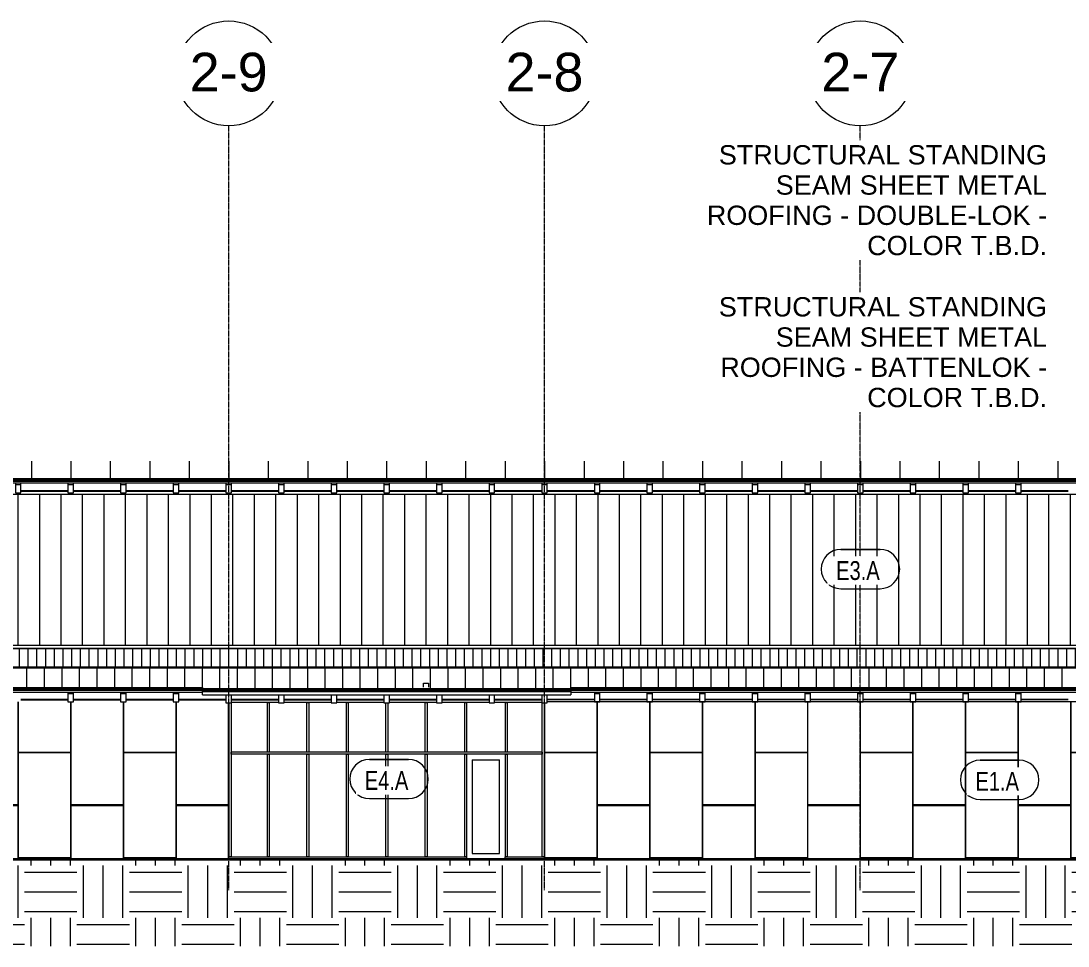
# Model space of a CAD drawing. Header units: inches. Extents: x 20207 to 40520, y -355 to 835.
# Drawn here: x 26826 to 27786, y -80 to 768 of the extents above; entities that cross this region are included whole.
import ezdxf

# ---------------------------------------------------------------- set-up
doc = ezdxf.new("R2010")
doc.units = ezdxf.units.IN
doc.header["$MEASUREMENT"] = 0
doc.linetypes.add('Grid Line 1_2_', pattern=[0.875, 0.5, -0.125, 0.125, -0.125])
for name, color, linetype, lineweight in [('A-ANNO-KEYN', 231, 'Continuous', 9), ('A-DOOR', 31, 'Continuous', 13), ('A-FLOR-LEVL', 51, 'Continuous', 9), ('A-GLAZ-CWMG', 51, 'Continuous', 13), ('A-ROOF', 132, 'Continuous', 13), ('A-ROOF-OTLN', 132, 'Continuous', 9), ('A-ROOF-PATT', 132, 'Continuous', 13), ('A-WALL', 113, 'Continuous', 13), ('A-WALL-IDEN', 211, 'Continuous', 9), ('A-WALL-PATT', 111, 'Continuous', 13), ('C-TOPO', 7, 'Continuous', 13), ('I-WALL', 2, 'Continuous', 13), ('S-BEAM', 12, 'Continuous', 13), ('S-GRID', 1, 'Continuous', 9), ('S-GRID-IDEN', 1, 'Continuous', 9)]:
    doc.layers.add(name, color=color, linetype=linetype, lineweight=lineweight)
doc.styles.add('Arial_1', font='arial.ttf', dxfattribs={"height": 35.407186})
doc.styles.add('Arial_2', font='arial.ttf', dxfattribs={"height": 17.703593})
doc.styles.add('Century Gothic', font='GOTHIC.TTF', dxfattribs={"width": 0.8, "height": 17.245342})

# ---------------------------------------------------------------- blocks, each defined once
blk = doc.blocks.new('Rectangular Mullion - Profile_Polycarbonate_Upper and left-1767982-Elevation - South')
at = {"layer": 'A-GLAZ-CWMG'}
for p, q in [((23807.08, 336.84), (23763.95, 336.84)), ((23855.33, 336.84), (23812.2, 336.84)), ((23903.58, 336.84), (23860.45, 336.84)), ((23951.83, 336.84), (23908.7, 336.84)), ((24000.08, 336.84), (23956.95, 336.84)), ((24048.33, 336.84), (24005.2, 336.84)), ((24096.58, 336.84), (24053.45, 336.84)), ((24144.83, 336.84), (24101.7, 336.84)), ((24193.08, 336.84), (24149.95, 336.84)), ((24241.33, 336.84), (24198.2, 336.84)), ((24289.58, 336.84), (24246.45, 336.84)), ((24337.83, 336.84), (24294.7, 336.84)), ((24386.08, 336.84), (24342.95, 336.84)), ((24434.33, 336.84), (24391.2, 336.84)), ((24482.58, 336.84), (24439.45, 336.84)), ((24530.83, 336.84), (24487.7, 336.84)), ((24579.08, 336.84), (24535.95, 336.84)), ((24627.33, 336.84), (24584.2, 336.84)), ((24675.58, 336.84), (24632.45, 336.84)), ((24723.83, 336.84), (24680.7, 336.84)), ((26278.39, 334.09), (22784.14, 334.09))]:
    blk.add_line(p, q, dxfattribs=at)
blk = doc.blocks.new('Rectangular Mullion - Profile_Polycarbonate_Lower-1767983-Elevation - South')
at = {"layer": 'A-GLAZ-CWMG'}
for p, q in [((22810.7, 196.09), (25684.08, 196.09)), ((22810.7, 193.34), (25684.08, 193.34))]:
    blk.add_line(p, q, dxfattribs=at)
blk = doc.blocks.new('Door_Single_Storefront - one-1371399-Elevation - South')
at = {"layer": 'A-DOOR'}
for p, q in [((24177.52, 91), (24177.52, 5)), ((24177.52, 91), (24202.7, 91)), ((24202.7, 5), (24202.7, 91)), ((24177.52, 5), (24202.7, 5))]:
    blk.add_line(p, q, dxfattribs=at)
blk = doc.blocks.new('Rectangular Mullion - Exterior 2_ x 4_5_-1307204-Elevation - South')
at = {"layer": 'A-GLAZ-CWMG'}
for p, q in [((24241.33, 145.5), (24208.7, 145.5)), ((24241.33, 143.5), (24208.7, 143.5))]:
    blk.add_line(p, q, dxfattribs=at)
blk = doc.blocks.new('Rectangular Mullion - Exterior 2_ x 4_5_-1307205-Elevation - South')
at = {"layer": 'A-GLAZ-CWMG'}
for p, q in [((24193.08, 145.5), (24171.52, 145.5)), ((24208.7, 145.5), (24198.2, 145.5)), ((24193.08, 143.5), (24171.52, 143.5)), ((24208.7, 143.5), (24198.2, 143.5))]:
    blk.add_line(p, q, dxfattribs=at)
blk = doc.blocks.new('Rectangular Mullion - Exterior 2_ x 4_5_-769201-Elevation - South')
at = {"layer": 'A-GLAZ-CWMG'}
for p, q in [((24144.83, 145.5), (24135.33, 145.5)), ((24171.52, 145.5), (24149.95, 145.5)), ((24144.83, 143.5), (24135.33, 143.5)), ((24171.52, 143.5), (24149.95, 143.5))]:
    blk.add_line(p, q, dxfattribs=at)
blk = doc.blocks.new('Rectangular Mullion - Exterior 2_ x 4_5_-1307206-Elevation - South')
at = {"layer": 'A-GLAZ-CWMG'}
for p, q in [((24207.7, 0), (24207.7, 2)), ((24207.7, 2), (24243.77, 2)), ((24243.77, 2), (24243.77, 0))]:
    blk.add_line(p, q, dxfattribs=at)
blk = doc.blocks.new('Rectangular Mullion - Exterior 2_ x 4_5_-1146644-Elevation - South')
at = {"layer": 'A-GLAZ-CWMG'}
for p, q in [((24135.33, 2), (24172.52, 2)), ((24172.52, 2), (24172.52, 0))]:
    blk.add_line(p, q, dxfattribs=at)
blk = doc.blocks.new('Rectangular Mullion - Exterior 2_ x 4_5_-769200-Elevation - South')
at = {"layer": 'A-GLAZ-CWMG'}
blk.add_line((24099.14, 2), (24135.33, 2), dxfattribs=at)
blk = doc.blocks.new('Rectangular Mullion - Exterior 2_ x 4_5_-1142339-Elevation - South')
at = {"layer": 'A-GLAZ-CWMG'}
for p, q in [((23954.52, 97), (23954.52, 2)), ((23956.52, 97), (23956.52, 2)), ((23956.52, 2), (23954.52, 2))]:
    blk.add_line(p, q, dxfattribs=at)
blk = doc.blocks.new('Rectangular Mullion - Exterior 2_ x 4_5_-1142340-Elevation - South')
at = {"layer": 'A-GLAZ-CWMG'}
for p, q in [((23954.52, 143.01), (23954.52, 97)), ((23956.52, 143.01), (23956.52, 97))]:
    blk.add_line(p, q, dxfattribs=at)
blk = doc.blocks.new('Rectangular Mullion - Exterior 2_ x 4_5_-1142341-Elevation - South')
at = {"layer": 'A-GLAZ-CWMG'}
for p, q in [((24241.77, 97), (24241.77, 143.01)), ((24243.77, 97), (24243.77, 143.01))]:
    blk.add_line(p, q, dxfattribs=at)
blk = doc.blocks.new('Rectangular Mullion - Exterior 2_ x 4_5_-1142342-Elevation - South')
at = {"layer": 'A-GLAZ-CWMG'}
for p, q in [((24241.77, 2), (24241.77, 97)), ((24243.77, 2), (24243.77, 97)), ((24243.77, 2), (24241.77, 2))]:
    blk.add_line(p, q, dxfattribs=at)
blk = doc.blocks.new('Rectangular Mullion - Exterior 2_ x 4_5_-1307207-Elevation - South')
at = {"layer": 'A-GLAZ-CWMG'}
for p, q in [((24241.77, 98), (24208.7, 98)), ((24241.77, 96), (24208.7, 96)), ((24241.77, 98), (24241.77, 96))]:
    blk.add_line(p, q, dxfattribs=at)
blk = doc.blocks.new('Rectangular Mullion - Exterior 2_ x 4_5_-1307208-Elevation - South')
at = {"layer": 'A-GLAZ-CWMG'}
for p, q in [((24208.7, 98), (24171.52, 98)), ((24208.7, 96), (24171.52, 96))]:
    blk.add_line(p, q, dxfattribs=at)
blk = doc.blocks.new('Rectangular Mullion - Exterior 2_ x 4_5_-769423-Elevation - South')
at = {"layer": 'A-GLAZ-CWMG'}
for p, q in [((24171.52, 98), (24135.33, 98)), ((24171.52, 96), (24135.33, 96))]:
    blk.add_line(p, q, dxfattribs=at)
blk = doc.blocks.new('Rectangular Mullion - Exterior 2_ x 4_5_-1115231-Elevation - South')
at = {"layer": 'A-GLAZ-CWMG'}
for p, q in [((24207.7, 96), (24209.7, 96)), ((24207.7, 96), (24207.7, 2)), ((24209.7, 96), (24209.7, 2)), ((24209.7, 2), (24207.7, 2))]:
    blk.add_line(p, q, dxfattribs=at)
blk = doc.blocks.new('Rectangular Mullion - Exterior 2_ x 4_5_-1142334-Elevation - South')
at = {"layer": 'A-GLAZ-CWMG'}
for p, q in [((24207.7, 143.5), (24209.7, 143.5)), ((24207.7, 143.5), (24207.7, 98)), ((24209.7, 143.5), (24209.7, 98)), ((24209.7, 98), (24207.7, 98))]:
    blk.add_line(p, q, dxfattribs=at)
blk = doc.blocks.new('Rectangular Mullion - Exterior 2_ x 4_5_-V21-Elevation - South')
at = {"layer": 'A-GLAZ-CWMG'}
for p, q in [((24135.33, 145.5), (24101.7, 145.5)), ((24135.33, 143.5), (24101.7, 143.5))]:
    blk.add_line(p, q, dxfattribs=at)
blk = doc.blocks.new('Rectangular Mullion - Exterior 2_ x 4_5_-V22-Elevation - South')
at = {"layer": 'A-GLAZ-CWMG'}
for p, q in [((24096.58, 145.5), (24062.95, 145.5)), ((24096.58, 143.5), (24062.95, 143.5))]:
    blk.add_line(p, q, dxfattribs=at)
blk = doc.blocks.new('Rectangular Mullion - Exterior 2_ x 4_5_-V23-Elevation - South')
at = {"layer": 'A-GLAZ-CWMG'}
for p, q in [((24098.14, 143.01), (24098.14, 98)), ((24100.14, 143.01), (24100.14, 98)), ((24100.14, 98), (24098.14, 98))]:
    blk.add_line(p, q, dxfattribs=at)
blk = doc.blocks.new('Rectangular Mullion - Exterior 2_ x 4_5_-V24-Elevation - South')
at = {"layer": 'A-GLAZ-CWMG'}
for p, q in [((24048.33, 145.5), (24026.77, 145.5)), ((24062.95, 145.5), (24053.45, 145.5)), ((24048.33, 143.5), (24026.77, 143.5)), ((24062.95, 143.5), (24053.45, 143.5))]:
    blk.add_line(p, q, dxfattribs=at)
blk = doc.blocks.new('Rectangular Mullion - Exterior 2_ x 4_5_-1136166-Elevation - South')
at = {"layer": 'A-GLAZ-CWMG'}
for p, q in [((23954.52, 0), (23954.52, 2)), ((23954.52, 2), (23990.58, 2))]:
    blk.add_line(p, q, dxfattribs=at)
blk = doc.blocks.new('Rectangular Mullion - Exterior 2_ x 4_5_-1136167-Elevation - South')
at = {"layer": 'A-GLAZ-CWMG'}
for p, q in [((23956.52, 96), (23956.52, 98)), ((23990.58, 98), (23956.52, 98)), ((23990.58, 96), (23956.52, 96))]:
    blk.add_line(p, q, dxfattribs=at)
blk = doc.blocks.new('Rectangular Mullion - Exterior 2_ x 4_5_-1136168-Elevation - South')
at = {"layer": 'A-GLAZ-CWMG'}
for p, q in [((23990.58, 145.5), (23956.95, 145.5)), ((23990.58, 143.5), (23956.95, 143.5))]:
    blk.add_line(p, q, dxfattribs=at)
blk = doc.blocks.new('Dimension Lumber - 5_5 x 7_5 Glulam-1730132-Elevation - South')
at = {"layer": 'S-BEAM'}
for p, q in [((22842.08, 152.74), (22842.08, 151.51)), ((22842.08, 151.51), (22842.08, 144.01)), ((22847.2, 151.51), (22842.08, 151.51)), ((22842.08, 144.01), (22847.2, 144.01)), ((22847.2, 151.51), (22847.2, 152.74)), ((22847.2, 144.01), (22847.2, 151.51))]:
    blk.add_line(p, q, dxfattribs=at)
blk = doc.blocks.new('Dimension Lumber - 5_5 x 7_5 Glulam-1730133-Elevation - South')
at = {"layer": 'S-BEAM'}
for p, q in [((23951.83, 150.47), (23951.83, 143.01)), ((23956.95, 143.01), (23956.95, 150.47)), ((23951.83, 143.01), (23956.95, 143.01))]:
    blk.add_line(p, q, dxfattribs=at)
blk = doc.blocks.new('Dimension Lumber - 5_5 x 7_5 Glulam-V27-Elevation - South')
at = {"layer": 'S-BEAM'}
for p, q in [((24241.33, 150.48), (24241.33, 143.01)), ((24246.45, 143.01), (24246.45, 150.47)), ((24241.33, 143.01), (24246.45, 143.01))]:
    blk.add_line(p, q, dxfattribs=at)
blk = doc.blocks.new('Dimension Lumber - 5_5 x 7_5 Glulam-1730092-Elevation - South')
at = {"layer": 'S-BEAM'}
for p, q in [((26267.83, 344.34), (26267.83, 342.98)), ((26272.95, 342.98), (26267.83, 342.98)), ((26267.83, 342.98), (26267.83, 335.49)), ((26272.95, 342.98), (26272.95, 344.34)), ((26272.95, 335.49), (26272.95, 342.98)), ((26267.83, 335.49), (26272.95, 335.49))]:
    blk.add_line(p, q, dxfattribs=at)
blk = doc.blocks.new('Girt_C - 8_D-1732029-Elevation - South')
at = {"layer": 'S-BEAM'}
for p, q in [((23763.95, 146.42), (23807.08, 146.42)), ((23807.08, 145.94), (23763.95, 145.94)), ((23812.2, 146.42), (23855.33, 146.42)), ((23855.33, 145.94), (23812.2, 145.94)), ((23860.45, 146.42), (23903.58, 146.42)), ((23903.58, 145.94), (23860.45, 145.94)), ((23908.7, 146.42), (23951.83, 146.42)), ((23951.83, 145.94), (23908.7, 145.94)), ((23956.95, 146.42), (24000.08, 146.42)), ((24000.08, 145.94), (23956.95, 145.94)), ((24005.2, 146.42), (24048.33, 146.42)), ((24048.33, 145.94), (24005.2, 145.94)), ((24053.45, 146.42), (24096.58, 146.42)), ((24096.58, 145.94), (24053.45, 145.94)), ((24101.7, 146.42), (24132.95, 146.42)), ((24132.95, 145.94), (24101.7, 145.94)), ((24137.7, 146.42), (24144.83, 146.42)), ((24144.83, 145.94), (24137.7, 145.94)), ((24149.95, 146.42), (24193.08, 146.42)), ((24193.08, 145.94), (24149.95, 145.94)), ((24198.2, 146.42), (24241.33, 146.42)), ((24241.33, 145.94), (24198.2, 145.94)), ((24246.45, 146.42), (24289.58, 146.42)), ((24289.58, 145.94), (24246.45, 145.94)), ((24294.7, 146.42), (24337.83, 146.42)), ((24337.83, 145.94), (24294.7, 145.94)), ((24342.95, 146.42), (24386.08, 146.42)), ((24386.08, 145.94), (24342.95, 145.94)), ((24391.2, 146.42), (24434.33, 146.42)), ((24434.33, 145.94), (24391.2, 145.94)), ((24439.45, 146.42), (24482.58, 146.42)), ((24482.58, 145.94), (24439.45, 145.94)), ((24487.7, 146.42), (24530.83, 146.42)), ((24530.83, 145.94), (24487.7, 145.94)), ((24535.95, 146.42), (24579.08, 146.42)), ((24579.08, 145.94), (24535.95, 145.94)), ((24584.2, 146.42), (24627.33, 146.42)), ((24627.33, 145.94), (24584.2, 145.94)), ((24632.45, 146.42), (24675.58, 146.42)), ((24675.58, 145.94), (24632.45, 145.94)), ((24680.7, 146.42), (24723.83, 146.42)), ((24723.83, 145.94), (24680.7, 145.94)), ((23954.27, 142.44), (23954.52, 142.44)), ((24243.77, 142.44), (24244.02, 142.44))]:
    blk.add_line(p, q, dxfattribs=at)
blk = doc.blocks.new('Roofs 1 - Roofs 1-1982971-Elevation - South')
at = {"layer": 'A-ROOF'}
for p, q in [((22778.14, 156.37), (22778.14, 157.08)), ((22778.14, 157.08), (23930.39, 157.08)), ((22778.14, 155.66), (22778.14, 156.37)), ((23930.39, 156.37), (22778.14, 156.37)), ((23930.39, 155.66), (22778.14, 155.66)), ((23930.39, 157.08), (23930.39, 156.37))]:
    blk.add_line(p, q, dxfattribs=at)
blk = doc.blocks.new('Roofs 2 - Roofs 1-1983237-Elevation - South')
at = {"layer": 'A-ROOF'}
for p, q in [((23930.39, 155.59), (23930.39, 156.3)), ((23930.39, 156.3), (24267.89, 156.3)), ((23930.39, 154.88), (23930.39, 155.59)), ((24267.89, 155.59), (23930.39, 155.59)), ((24267.89, 154.88), (23930.39, 154.88)), ((24267.89, 156.3), (24267.89, 155.59)), ((24267.89, 155.59), (24267.89, 154.88))]:
    blk.add_line(p, q, dxfattribs=at)
blk = doc.blocks.new('Roofs 3 - Roofs 1-1983438-Elevation - South')
at = {"layer": 'A-ROOF'}
for p, q in [((24268.14, 156.37), (24268.14, 157.08)), ((24268.14, 157.08), (25956.64, 157.08)), ((24268.14, 155.66), (24268.14, 156.37)), ((25956.64, 156.37), (24268.14, 156.37)), ((25956.64, 155.66), (24268.14, 155.66))]:
    blk.add_line(p, q, dxfattribs=at)
blk = doc.blocks.new('Roofs 7 - Roofs 1-1987978-Elevation - South')
at = {"layer": 'A-ROOF'}
for p, q in [((22778.14, 348.67), (26284.7, 348.67)), ((26284.7, 347.96), (22778.14, 347.96)), ((26284.7, 347.26), (22778.14, 347.26))]:
    blk.add_line(p, q, dxfattribs=at)
blk = doc.blocks.new('Grid - Grid Head - Circle-14747-Elevation - South')
at = {"layer": 'S-GRID-IDEN'}
blk.add_circle((23085.89, 719.89), 48, dxfattribs=at)
blk = doc.blocks.new('Wall Tag - 1_4_-1369832-Elevation - South')
at = {"layer": 'A-WALL-IDEN', "color": 153}
for p, q in [((24643.13, 90.59), (24679.13, 90.59)), ((24679.13, 90.59), (24643.13, 90.59)), ((24643.13, 54.59), (24679.13, 54.59)), ((24643.13, 54.59), (24679.13, 54.59))]:
    blk.add_line(p, q, dxfattribs=at)
for centre, start, end in [((24643.13, 72.59), 90, 270), ((24643.13, 72.59), 90, 270), ((24679.13, 72.59), 270, 90), ((24679.13, 72.59), 270, 90)]:
    blk.add_arc(centre, 18, start, end, dxfattribs=at)

msp = doc.modelspace()

# ---------------------------------------------------------------- hatches: boundary and pattern name
at = {"layer": 'A-ROOF-PATT', "lineweight": 9}
h = msp.add_hatch(dxfattribs=at)
h.set_pattern_fill('FP_15', color=8, style=0, pattern_type=2)
h.set_pattern_definition([(90, (3060.47, 1279.445), (-36.188, 2e-15), [])])
h.paths.add_polyline_path([(25839.84, 346.34), (29346.6, 346.34), (29346.6, 347.26), (25840.35, 347.26), (25840.35, 348.67), (29346.6, 348.67), (29346.6, 364.69), (25839.84, 364.69), (25839.84, 347.96)], flags=0)
h = msp.add_hatch(dxfattribs=at)
h.set_pattern_fill('FP_14', color=8, style=0, pattern_type=2)
h.set_pattern_definition([(90, (3062.504, 1105.644), (-16.082, 1e-15), [])])
h.paths.add_polyline_path([(27171.44, 154.27), (27330.1, 154.27), (27330.1, 154.75), (29019.1, 154.75), (29019.1, 154.27), (29356.6, 154.27), (29356.6, 154.88), (29019.22, 154.88), (29019.22, 156.3), (29356.6, 156.3), (29356.6, 157.35), (29334.85, 157.35), (29334.85, 158.5), (28746.28, 158.5), (28746.28, 175.22), (25873.35, 175.22), (25873.35, 157.37), (25840.35, 157.37), (25840.35, 157.08), (26992.6, 157.08), (26992.6, 156.3), (27330.1, 156.3), (27330.1, 154.88), (26992.6, 154.88), (26992.6, 155.66), (25840.35, 155.66), (25840.35, 154.75), (26992.6, 154.75), (26992.6, 154.27), (27162.67, 154.27)], flags=0)
h.paths.add_polyline_path([(29018.85, 155.66), (27330.35, 155.66), (27330.35, 157.08), (29018.85, 157.08), (29018.85, 156.3)], flags=0)
h.paths.add_polyline_path([(27199.91, 157.5), (27195.16, 157.5), (27195.16, 161), (27199.91, 161)], flags=0)
at = {"layer": 'A-WALL-PATT', "lineweight": 9}
h = msp.add_hatch(dxfattribs=at)
h.set_pattern_fill('FP_19', color=8, style=0, pattern_type=2)
h.set_pattern_definition([(90, (29343.345, 0), (-19.685, 1e-15), [])])
h.paths.add_polyline_path([(25872.91, 196.09), (28746.28, 196.09), (28746.28, 239.46), (28744.78, 239.5), (28745.28, 240), (28745.35, 243.5), (29332.1, 243.5), (29332.16, 248.36), (29340.6, 248.36), (29340.6, 334.09), (25846.35, 334.09), (25846.35, 243.5), (25873.91, 243.5), (25873.91, 240), (25874.36, 239.46), (25872.91, 239.46), (25872.91, 232.77)], flags=0)
h = msp.add_hatch(dxfattribs=at)
h.set_pattern_fill('FP_25', color=8, style=0, pattern_type=2)
h.set_pattern_definition([(90, (29336.836, 0), (-8, 5e-16), [])])
h.paths.add_polyline_path([(28746.28, 176), (28746.28, 192.49), (25872.91, 192.49), (25872.91, 176), (28724.3, 176)], flags=0)
h = msp.add_hatch(dxfattribs=at)
h.set_pattern_fill('FP_17', color=8, style=0, pattern_type=2)
h.set_pattern_definition([(0, (26437.72, 1.12), (-193, 193), [48, -145]), (90, (26437.72, 1.12), (-193, 1e-14), [96, -97]), (180, (26485.72, 97.12), (-193, 193), [48, -145]), (90, (26485.72, 1.12), (-193, 1e-14), [96, -97]), (180, (26485.72, 97.62), (-193, 193), [48, -145]), (90, (26485.72, 97.62), (-193, 1e-14), [96, -97]), (0, (26437.72, 193.62), (-193, 193), [48, -145]), (90, (26437.72, 97.62), (-193, 1e-14), [96, -97]), (0, (26485.97, 48.88), (-193, 193), [48, -145]), (90, (26485.97, 0.75), (-193, 1e-14), [48.125, -144.875]), (90, (26533.97, 0.75), (-193, 1e-14), [48.125, -144.875]), (0, (26485.97, 145.38), (-193, 193), [48, -145]), (90, (26485.97, 49.38), (-193, 1e-14), [96, -97]), (180, (26533.97, 49.38), (-193, 193), [48, -145]), (90, (26533.97, 49.38), (-193, 1e-14), [96, -97]), (90, (26485.97, 145.88), (-193, 1e-14), [48, -145]), (180, (26533.97, 145.88), (-193, 193), [48, -145]), (90, (26533.97, 145.88), (-193, 1e-14), [48, -145]), (0, (26534.22, 1.12), (-193, 193), [48, -145]), (90, (26534.22, 1.12), (-193, 1e-14), [96, -97]), (180, (26582.22, 97.12), (-193, 193), [48, -145]), (90, (26582.22, 1.12), (-193, 1e-14), [96, -97]), (180, (26582.22, 97.62), (-193, 193), [48, -145]), (90, (26582.22, 97.62), (-193, 1e-14), [96, -97]), (0, (26534.22, 193.62), (-193, 193), [48, -145]), (90, (26534.22, 97.62), (-193, 1e-14), [96, -97]), (0, (26582.47, 48.88), (-193, 193), [48, -145]), (90, (26582.47, 0.75), (-193, 1e-14), [48.125, -144.875]), (90, (26630.47, 0.75), (-193, 1e-14), [48.125, -144.875]), (0, (26582.47, 145.38), (-193, 193), [48, -145]), (90, (26582.47, 49.38), (-193, 1e-14), [96, -97]), (180, (26630.47, 49.38), (-193, 193), [48, -145]), (90, (26630.47, 49.38), (-193, 1e-14), [96, -97]), (90, (26582.47, 145.88), (-193, 1e-14), [48, -145]), (180, (26630.47, 145.88), (-193, 193), [48, -145]), (90, (26630.47, 145.88), (-193, 1e-14), [48, -145])])
h.paths.add_polyline_path([(26437.72, 0), (27016.47, 0), (27016.47, 143.01), (27014.03, 143.01), (27014.03, 145.5), (26970.91, 145.5), (26970.91, 144.01), (26965.78, 144.01), (26965.78, 145.5), (26922.66, 145.5), (26922.66, 144.01), (26917.53, 144.01), (26917.53, 145.5), (26874.41, 145.5), (26874.41, 144.01), (26869.28, 144.01), (26869.28, 145.5), (26826.16, 145.5), (26826.16, 144.01), (26821.03, 144.01), (26821.03, 145.5), (26777.91, 145.5), (26777.91, 144.01), (26772.78, 144.01), (26772.78, 145.5), (26729.66, 145.5), (26729.66, 144.01), (26724.53, 144.01), (26724.53, 145.5), (26681.41, 145.5), (26681.41, 144.01), (26676.28, 144.01), (26676.28, 145.5), (26633.16, 145.5), (26633.16, 144.01), (26628.03, 144.01), (26628.03, 145.5), (26584.91, 145.5), (26584.91, 144.01), (26579.78, 144.01), (26579.78, 145.5), (26536.66, 145.5), (26536.66, 144.01), (26531.53, 144.01), (26531.53, 145.5), (26488.41, 145.5), (26488.41, 144.01), (26483.28, 144.01), (26483.28, 145.5), (26440.16, 145.5), (26440.16, 144.01), (26437.72, 144.01), (26437.72, 76.53)], flags=0)
h = msp.add_hatch(dxfattribs=at)
h.set_pattern_fill('FP_18', color=8, style=0, pattern_type=2)
h.set_pattern_definition([(0, (27306.22, 1.12), (-193, 193), [48, -145]), (90, (27306.22, 1.12), (-193, 1e-14), [96, -97]), (180, (27354.22, 97.12), (-193, 193), [48, -145]), (90, (27354.22, 1.12), (-193, 1e-14), [96, -97]), (180, (27354.22, 97.62), (-193, 193), [48, -145]), (90, (27354.22, 97.62), (-193, 1e-14), [96, -97]), (0, (27306.22, 193.62), (-193, 193), [48, -145]), (90, (27306.22, 97.62), (-193, 1e-14), [96, -97]), (0, (27354.47, 48.88), (-193, 193), [48, -145]), (90, (27354.47, 0.75), (-193, 1e-14), [48.125, -144.875]), (90, (27402.47, 0.75), (-193, 1e-14), [48.125, -144.875]), (0, (27354.47, 145.38), (-193, 193), [48, -145]), (90, (27354.47, 49.38), (-193, 1e-14), [96, -97]), (180, (27402.47, 49.38), (-193, 193), [48, -145]), (90, (27402.47, 49.38), (-193, 1e-14), [96, -97]), (90, (27354.47, 145.88), (-193, 1e-14), [48, -145]), (180, (27402.47, 145.88), (-193, 193), [48, -145]), (90, (27402.47, 145.88), (-193, 1e-14), [48, -145]), (0, (27402.72, 1.12), (-193, 193), [48, -145]), (90, (27402.72, 1.12), (-193, 1e-14), [96, -97]), (180, (27450.72, 97.12), (-193, 193), [48, -145]), (90, (27450.72, 1.12), (-193, 1e-14), [96, -97]), (180, (27450.72, 97.62), (-193, 193), [48, -145]), (90, (27450.72, 97.62), (-193, 1e-14), [96, -97]), (0, (27402.72, 193.62), (-193, 193), [48, -145]), (90, (27402.72, 97.62), (-193, 1e-14), [96, -97]), (0, (27450.97, 48.88), (-193, 193), [48, -145]), (90, (27450.97, 0.75), (-193, 1e-14), [48.125, -144.875]), (90, (27498.97, 0.75), (-193, 1e-14), [48.125, -144.875]), (0, (27450.97, 145.38), (-193, 193), [48, -145]), (90, (27450.97, 49.38), (-193, 1e-14), [96, -97]), (180, (27498.97, 49.38), (-193, 193), [48, -145]), (90, (27498.97, 49.38), (-193, 1e-14), [96, -97]), (90, (27450.97, 145.88), (-193, 1e-14), [48, -145]), (180, (27498.97, 145.88), (-193, 193), [48, -145]), (90, (27498.97, 145.88), (-193, 1e-14), [48, -145])])
h.paths.add_polyline_path([(27460.96, 0), (28136.03, 0), (28136.03, 144), (27308.66, 144), (27308.66, 143.01), (27306.22, 143.01), (27306.22, 0)], flags=0)
at = {"layer": 'C-TOPO', "lineweight": 9}
h = msp.add_hatch(dxfattribs=at)
h.set_pattern_fill('FP_11', color=8, style=0, pattern_type=2)
h.set_pattern_definition([(0, (27645.49, 0), (48, 48), [48, -48]), (0, (27645.49, 18), (48, 48), [48, -48]), (0, (27645.49, 36), (48, 48), [48, -48]), (90, (27651.49, 42), (-48, 48), [48, -48]), (90, (27669.49, 42), (-48, 48), [48, -48]), (90, (27687.49, 42), (-48, 48), [48, -48])])
h.paths.add_polyline_path([(29285.78, -79.71), (29347.1, -79.71), (29347.1, 0), (26665.5, 0), (26665.5, -79.71), (29224.99, -79.71)], flags=0)

# ---------------------------------------------------------------- linework, layer by layer
at = {"layer": 'A-FLOR-LEVL', "linetype": 'Grid Line 1_2_'}
msp.add_line((25041.38, 0), (30382.74, 0), dxfattribs=at)
at = {"layer": 'A-ROOF'}
for p, q in [((25839.84, 346.34), (29346.6, 346.34)), ((29346.6, 344.34), (25839.84, 344.34)), ((25873.35, 175.22), (28746.28, 175.22)), ((25840.35, 154.75), (26992.6, 154.75)), ((26992.6, 154.75), (26992.6, 154.26)), ((27330.1, 154.26), (27330.1, 154.75)), ((27330.1, 154.75), (29019.1, 154.75)), ((26992.6, 152.74), (25840.35, 152.74)), ((29019.1, 152.74), (27330.1, 152.74))]:
    msp.add_line(p, q, dxfattribs=at)
at = {"layer": 'A-ROOF-OTLN'}
for p, q in [((27330.1, 154.27), (26992.6, 154.27)), ((26992.6, 153.66), (26992.6, 154.26)), ((26992.6, 153.66), (27330.1, 153.66)), ((26992.6, 150.47), (26992.6, 153.66)), ((27330.1, 154.26), (27330.1, 153.66)), ((27330.1, 153.66), (27330.1, 150.47)), ((26992.6, 150.47), (27330.1, 150.47))]:
    msp.add_line(p, q, dxfattribs=at)
at = {"layer": 'A-WALL'}
for p, q in [((28746.28, 192.49), (25872.91, 192.49)), ((25872.91, 176), (28746.28, 176)), ((26869.28, 145.5), (26826.16, 145.5)), ((26917.53, 145.5), (26874.41, 145.5)), ((26965.78, 145.5), (26922.66, 145.5)), ((27014.03, 145.5), (26970.91, 145.5)), ((28136.03, 144), (27308.66, 144)), ((27016.47, 0), (27016.47, 143.01)), ((27306.22, 143.01), (27306.22, 0))]:
    msp.add_line(p, q, dxfattribs=at)
at = {"layer": 'C-TOPO', "lineweight": 35}
for p, q in [((26763.82, 0), (26917.56, 0)), ((26917.56, 0), (27092.84, 0)), ((27092.84, 0), (28112.52, 0))]:
    msp.add_line(p, q, dxfattribs=at)
at = {"layer": 'C-TOPO'}
for p, q in [((26763.82, 0), (26917.56, 0)), ((26917.56, 0), (27092.83, 0)), ((27092.83, 0), (28112.54, 0))]:
    msp.add_line(p, q, dxfattribs=at)
at = {"layer": 'I-WALL'}
for p, q in [((26826.16, 337.62), (26869.28, 337.62)), ((26874.41, 337.62), (26917.53, 337.62)), ((26922.66, 337.62), (26965.78, 337.62)), ((26970.91, 337.62), (27014.03, 337.62)), ((27019.16, 337.62), (27062.28, 337.62)), ((27067.41, 337.62), (27110.53, 337.62)), ((27115.66, 337.62), (27158.78, 337.62)), ((27163.91, 337.62), (27207.03, 337.62)), ((27212.16, 337.62), (27255.28, 337.62)), ((27260.41, 337.62), (27303.53, 337.62)), ((27308.66, 337.62), (27351.78, 337.62)), ((27356.91, 337.62), (27400.03, 337.62)), ((27405.16, 337.62), (27448.28, 337.62)), ((27453.41, 337.62), (27496.53, 337.62)), ((27501.66, 337.62), (27544.78, 337.62)), ((27549.91, 337.62), (27593.03, 337.62)), ((27598.16, 337.62), (27641.28, 337.62)), ((27646.41, 337.62), (27689.53, 337.62)), ((27694.66, 337.62), (27737.78, 337.62)), ((27742.91, 337.62), (27786.03, 337.62)), ((27195.16, 157.5), (27195.16, 161)), ((27195.16, 161), (27199.91, 161)), ((27199.91, 161), (27199.91, 157.5)), ((26826.16, 146.5), (26869.28, 146.5)), ((26874.41, 146.5), (26917.53, 146.5)), ((26922.66, 146.5), (26965.78, 146.5)), ((26970.91, 146.5), (27014.03, 146.5)), ((27019.16, 146.5), (27062.28, 146.5)), ((27067.41, 146.5), (27110.53, 146.5)), ((27115.66, 146.5), (27158.78, 146.5)), ((27163.91, 146.5), (27207.03, 146.5)), ((27195.16, 145.5), (27195.16, 146.5)), ((27199.91, 146.5), (27199.91, 145.5)), ((27212.16, 146.5), (27255.28, 146.5)), ((27260.41, 146.5), (27303.53, 146.5)), ((27308.66, 146.5), (27351.78, 146.5)), ((27356.91, 146.5), (27400.03, 146.5)), ((27405.16, 146.5), (27448.28, 146.5)), ((27453.41, 146.5), (27496.53, 146.5)), ((27501.66, 146.5), (27544.78, 146.5)), ((27549.91, 146.5), (27593.03, 146.5)), ((27598.16, 146.5), (27641.28, 146.5)), ((27646.41, 146.5), (27689.53, 146.5)), ((27694.66, 146.5), (27737.78, 146.5)), ((27742.91, 146.5), (27786.03, 146.5))]:
    msp.add_line(p, q, dxfattribs=at)
at = {"layer": 'S-GRID', "linetype": 'Grid Line 1_2_'}
for p, q in [((27016.6, -28.56), (27016.6, 671.89)), ((27016.6, -28.56), (27016.6, 671.89)), ((27306.1, -28.56), (27306.1, 671.89)), ((27306.1, -28.56), (27306.1, 671.89)), ((27595.6, -28.56), (27595.6, 671.89)), ((27595.6, -28.56), (27595.6, 671.89))]:
    msp.add_line(p, q, dxfattribs=at)

# ---------------------------------------------------------------- block references
at = {"layer": 'A-DOOR'}
msp.add_blockref('Door_Single_Storefront - one-1371399-Elevation - South', (3062.21, 0), dxfattribs=at)
at = {"layer": 'A-GLAZ-CWMG'}
for name, p in [('Rectangular Mullion - Profile_Polycarbonate_Upper and left-1767982-Elevation - South', (3062.21, 0)), ('Rectangular Mullion - Profile_Polycarbonate_Lower-1767983-Elevation - South', (3062.21, 0)), ('Rectangular Mullion - Exterior 2_ x 4_5_-1136168-Elevation - South', (3062.21, 0)), ('Rectangular Mullion - Exterior 2_ x 4_5_-769201-Elevation - South', (2917.46, 0)), ('Rectangular Mullion - Exterior 2_ x 4_5_-V24-Elevation - South', (3062.21, 0)), ('Rectangular Mullion - Exterior 2_ x 4_5_-V22-Elevation - South', (3062.21, 0)), ('Rectangular Mullion - Exterior 2_ x 4_5_-V21-Elevation - South', (3062.21, 0)), ('Rectangular Mullion - Exterior 2_ x 4_5_-769201-Elevation - South', (3062.21, 0)), ('Rectangular Mullion - Exterior 2_ x 4_5_-1307205-Elevation - South', (3062.21, 0)), ('Rectangular Mullion - Exterior 2_ x 4_5_-1307204-Elevation - South', (3062.21, 0)), ('Rectangular Mullion - Exterior 2_ x 4_5_-1142340-Elevation - South', (3062.21, 0)), ('Rectangular Mullion - Exterior 2_ x 4_5_-1142334-Elevation - South', (2844.08, 0)), ('Rectangular Mullion - Exterior 2_ x 4_5_-1142334-Elevation - South', (2880.27, 0)), ('Rectangular Mullion - Exterior 2_ x 4_5_-1142334-Elevation - South', (2916.46, 0)), ('Rectangular Mullion - Exterior 2_ x 4_5_-V23-Elevation - South', (3062.21, 0)), ('Rectangular Mullion - Exterior 2_ x 4_5_-1142334-Elevation - South', (2988.83, 0)), ('Rectangular Mullion - Exterior 2_ x 4_5_-1142334-Elevation - South', (3025.02, 0)), ('Rectangular Mullion - Exterior 2_ x 4_5_-1142334-Elevation - South', (3062.21, 0)), ('Rectangular Mullion - Exterior 2_ x 4_5_-1142341-Elevation - South', (3062.21, 0)), ('Rectangular Mullion - Exterior 2_ x 4_5_-1142339-Elevation - South', (3062.21, 0)), ('Rectangular Mullion - Exterior 2_ x 4_5_-1136167-Elevation - South', (3062.21, 0)), ('Rectangular Mullion - Exterior 2_ x 4_5_-1115231-Elevation - South', (2844.08, 0)), ('Rectangular Mullion - Exterior 2_ x 4_5_-769423-Elevation - South', (2917.46, 0)), ('Rectangular Mullion - Exterior 2_ x 4_5_-1115231-Elevation - South', (2880.27, 0)), ('Rectangular Mullion - Exterior 2_ x 4_5_-769423-Elevation - South', (2953.64, 0)), ('Rectangular Mullion - Exterior 2_ x 4_5_-1115231-Elevation - South', (2916.46, 0)), ('Rectangular Mullion - Exterior 2_ x 4_5_-769423-Elevation - South', (2989.83, 0)), ('Rectangular Mullion - Exterior 2_ x 4_5_-1115231-Elevation - South', (2952.64, 0)), ('Rectangular Mullion - Exterior 2_ x 4_5_-769423-Elevation - South', (3026.02, 0)), ('Rectangular Mullion - Exterior 2_ x 4_5_-1115231-Elevation - South', (2988.83, 0)), ('Rectangular Mullion - Exterior 2_ x 4_5_-769423-Elevation - South', (3062.21, 0)), ('Rectangular Mullion - Exterior 2_ x 4_5_-1115231-Elevation - South', (3025.02, 0)), ('Rectangular Mullion - Exterior 2_ x 4_5_-1307208-Elevation - South', (3062.21, 0)), ('Rectangular Mullion - Exterior 2_ x 4_5_-1115231-Elevation - South', (3062.21, 0)), ('Rectangular Mullion - Exterior 2_ x 4_5_-1307207-Elevation - South', (3062.21, 0)), ('Rectangular Mullion - Exterior 2_ x 4_5_-1142342-Elevation - South', (3062.21, 0)), ('Rectangular Mullion - Exterior 2_ x 4_5_-1136166-Elevation - South', (3062.21, 0)), ('Rectangular Mullion - Exterior 2_ x 4_5_-769200-Elevation - South', (2953.64, 0)), ('Rectangular Mullion - Exterior 2_ x 4_5_-769200-Elevation - South', (2989.83, 0)), ('Rectangular Mullion - Exterior 2_ x 4_5_-769200-Elevation - South', (3026.02, 0)), ('Rectangular Mullion - Exterior 2_ x 4_5_-769200-Elevation - South', (3062.21, 0)), ('Rectangular Mullion - Exterior 2_ x 4_5_-1146644-Elevation - South', (3062.21, 0)), ('Rectangular Mullion - Exterior 2_ x 4_5_-1307206-Elevation - South', (3062.21, 0))]:
    msp.add_blockref(name, p, dxfattribs=at)
at = {"layer": 'A-ROOF'}
for name in ['Roofs 7 - Roofs 1-1987978-Elevation - South', 'Roofs 1 - Roofs 1-1982971-Elevation - South', 'Roofs 2 - Roofs 1-1983237-Elevation - South', 'Roofs 3 - Roofs 1-1983438-Elevation - South']:
    msp.add_blockref(name, (3062.21, 0), dxfattribs=at)
at = {"layer": 'A-WALL-IDEN', "color": 153}
for p in [(2934.55, 193.09), (2502.42, 0.75), (3062.21, 0)]:
    msp.add_blockref('Wall Tag - 1_4_-1369832-Elevation - South', p, dxfattribs=at)
at = {"layer": 'S-BEAM'}
for name, p in [('Dimension Lumber - 5_5 x 7_5 Glulam-1730092-Elevation - South', (553.21, 0)), ('Dimension Lumber - 5_5 x 7_5 Glulam-1730092-Elevation - South', (601.46, 0)), ('Dimension Lumber - 5_5 x 7_5 Glulam-1730092-Elevation - South', (649.71, 0)), ('Dimension Lumber - 5_5 x 7_5 Glulam-1730092-Elevation - South', (697.96, 0)), ('Dimension Lumber - 5_5 x 7_5 Glulam-1730092-Elevation - South', (746.21, 0)), ('Dimension Lumber - 5_5 x 7_5 Glulam-1730092-Elevation - South', (794.46, 0)), ('Dimension Lumber - 5_5 x 7_5 Glulam-1730092-Elevation - South', (842.71, 0)), ('Dimension Lumber - 5_5 x 7_5 Glulam-1730092-Elevation - South', (890.96, 0)), ('Dimension Lumber - 5_5 x 7_5 Glulam-1730092-Elevation - South', (939.21, 0)), ('Dimension Lumber - 5_5 x 7_5 Glulam-1730092-Elevation - South', (987.46, 0)), ('Dimension Lumber - 5_5 x 7_5 Glulam-1730092-Elevation - South', (1035.71, 0)), ('Dimension Lumber - 5_5 x 7_5 Glulam-1730092-Elevation - South', (1083.96, 0)), ('Dimension Lumber - 5_5 x 7_5 Glulam-1730092-Elevation - South', (1132.21, 0)), ('Dimension Lumber - 5_5 x 7_5 Glulam-1730092-Elevation - South', (1180.46, 0)), ('Dimension Lumber - 5_5 x 7_5 Glulam-1730092-Elevation - South', (1228.71, 0)), ('Dimension Lumber - 5_5 x 7_5 Glulam-1730092-Elevation - South', (1276.96, 0)), ('Dimension Lumber - 5_5 x 7_5 Glulam-1730092-Elevation - South', (1325.21, 0)), ('Dimension Lumber - 5_5 x 7_5 Glulam-1730092-Elevation - South', (1373.46, 0)), ('Dimension Lumber - 5_5 x 7_5 Glulam-1730092-Elevation - South', (1421.71, 0)), ('Dimension Lumber - 5_5 x 7_5 Glulam-1730092-Elevation - South', (1469.96, 0)), ('Girt_C - 8_D-1732029-Elevation - South', (3062.21, 0)), ('Dimension Lumber - 5_5 x 7_5 Glulam-1730132-Elevation - South', (4027.21, 0)), ('Dimension Lumber - 5_5 x 7_5 Glulam-1730132-Elevation - South', (4075.46, 0)), ('Dimension Lumber - 5_5 x 7_5 Glulam-1730132-Elevation - South', (4123.71, 0)), ('Dimension Lumber - 5_5 x 7_5 Glulam-1730133-Elevation - South', (3062.21, 0)), ('Dimension Lumber - 5_5 x 7_5 Glulam-1730133-Elevation - South', (3110.46, 0)), ('Dimension Lumber - 5_5 x 7_5 Glulam-1730133-Elevation - South', (3158.71, 0)), ('Dimension Lumber - 5_5 x 7_5 Glulam-1730133-Elevation - South', (3206.96, 0)), ('Dimension Lumber - 5_5 x 7_5 Glulam-1730133-Elevation - South', (3255.21, 0)), ('Dimension Lumber - 5_5 x 7_5 Glulam-1730133-Elevation - South', (3303.46, 0)), ('Dimension Lumber - 5_5 x 7_5 Glulam-V27-Elevation - South', (3062.21, 0)), ('Dimension Lumber - 5_5 x 7_5 Glulam-1730132-Elevation - South', (4509.71, 0)), ('Dimension Lumber - 5_5 x 7_5 Glulam-1730132-Elevation - South', (4557.96, 0)), ('Dimension Lumber - 5_5 x 7_5 Glulam-1730132-Elevation - South', (4606.21, 0)), ('Dimension Lumber - 5_5 x 7_5 Glulam-1730132-Elevation - South', (4654.46, 0)), ('Dimension Lumber - 5_5 x 7_5 Glulam-1730132-Elevation - South', (4702.71, 0)), ('Dimension Lumber - 5_5 x 7_5 Glulam-1730132-Elevation - South', (4750.96, 0)), ('Dimension Lumber - 5_5 x 7_5 Glulam-1730132-Elevation - South', (4799.21, 0)), ('Dimension Lumber - 5_5 x 7_5 Glulam-1730132-Elevation - South', (4847.46, 0)), ('Dimension Lumber - 5_5 x 7_5 Glulam-1730132-Elevation - South', (4895.71, 0))]:
    msp.add_blockref(name, p, dxfattribs=at)
at = {"layer": 'S-GRID-IDEN'}
for p in [(3930.71, 0), (4220.21, 0), (4509.71, 0)]:
    msp.add_blockref('Grid - Grid Head - Circle-14747-Elevation - South', p, dxfattribs=at)

# ---------------------------------------------------------------- next in the draw order: texts
at = {"layer": 'A-ANNO-KEYN', "char_height": 17.7036, "attachment_point": 3, "line_spacing_factor": 0.938532, "style": 'Arial_2', "bg_fill": 3, "box_fill_scale": 1.25, "bg_fill_color": 0, "bg_fill_transparency": 0}
for s, insert, width in [('STRUCTURAL STANDING\\PSEAM SHEET METAL\\PROOFING - DOUBLE-LOK -\\PCOLOR T.B.D.', (27766.78, 654.1), 370.872), ('STRUCTURAL STANDING\\PSEAM SHEET METAL\\PROOFING - BATTENLOK -\\PCOLOR T.B.D.', (27766.78, 514.83), 357.48)]:
    msp.add_mtext(s, dxfattribs=dict(at, insert=insert, width=width))
at = {"layer": 'A-WALL-IDEN', "char_height": 17.245, "width": 47.52, "attachment_point": 2, "line_spacing_factor": 0.984117, "style": 'Century Gothic', "bg_fill": 3, "box_fill_scale": 1.25, "bg_fill_color": 0, "bg_fill_transparency": 0}
for s, insert in [('E3.A', (27593.41, 272.96)), ('E4.A', (27161.29, 80.62)), ('E1.A', (27721.07, 79.87))]:
    msp.add_mtext(s, dxfattribs=dict(at, insert=insert))
at = {"layer": 'S-GRID-IDEN', "char_height": 35.407, "width": 85.104, "attachment_point": 2, "line_spacing_factor": 0.938532, "style": 'Arial_1', "bg_fill": 3, "box_fill_scale": 1.25, "bg_fill_color": 0, "bg_fill_transparency": 0}
for s, insert in [('1-9', (27016.59, 738.77)), ('1-8', (27306.09, 738.77)), ('1-7', (27595.59, 738.77))]:
    msp.add_mtext(s, dxfattribs=dict(at, insert=insert))

# ---------------------------------------------------------------- next in the draw order: block references
at = {"layer": 'S-GRID-IDEN'}
for p in [(3930.71, 0), (4220.21, 0), (4509.71, 0)]:
    msp.add_blockref('Grid - Grid Head - Circle-14747-Elevation - South', p, dxfattribs=at)

# ---------------------------------------------------------------- next in the draw order: texts
at = {"layer": 'S-GRID-IDEN', "char_height": 35.407, "width": 85.104, "attachment_point": 2, "line_spacing_factor": 0.938532, "style": 'Arial_1', "bg_fill": 3, "box_fill_scale": 1.25, "bg_fill_color": 0, "bg_fill_transparency": 0}
for s, insert in [('2-9', (27016.59, 738.77)), ('2-8', (27306.09, 738.77)), ('2-7', (27595.59, 738.77))]:
    msp.add_mtext(s, dxfattribs=dict(at, insert=insert))

doc.saveas('drawing.dxf')
